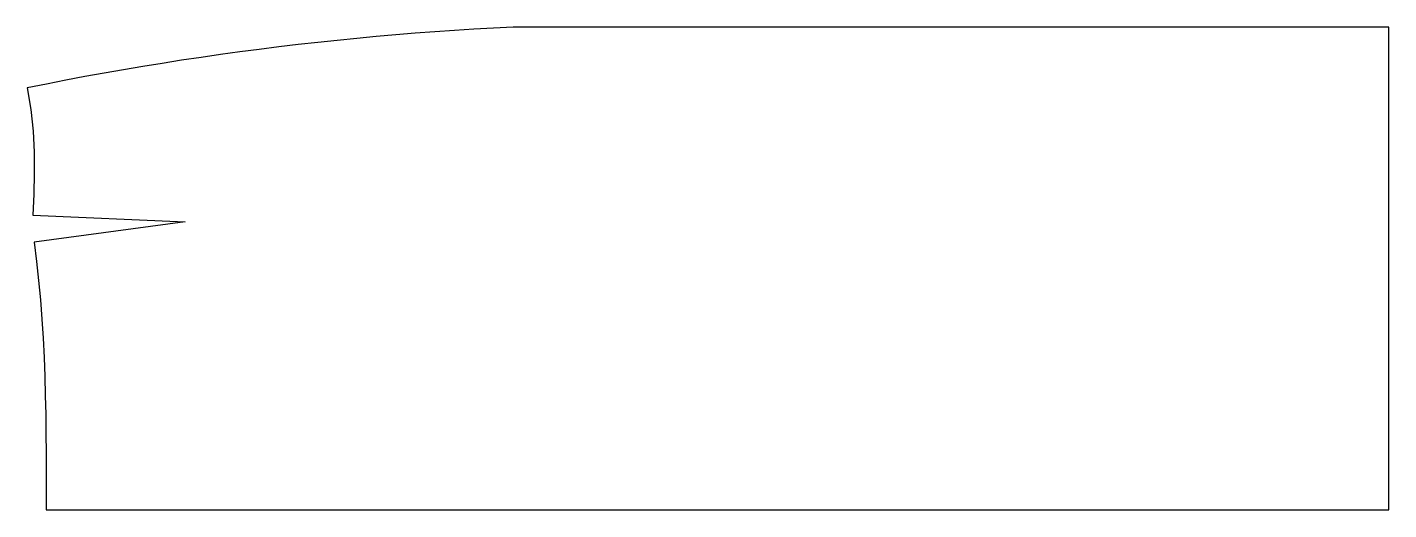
# Model space of a CAD drawing. Extents: x 0 to 71.7, y 0 to 25.5.
import ezdxf

# ---------------------------------------------------------------- set-up
doc = ezdxf.new("R2010")
doc.units = 0
doc.layers.add('1', color=7, linetype='CONTINUOUS')

msp = doc.modelspace()

# ---------------------------------------------------------------- linework, layer by layer
at = {"layer": '1', "color": 255}
for p, q in [((20.448, 25.138), (19.419, 25.054)), ((21.479, 25.215), (20.448, 25.138)), ((22.509, 25.286), (21.479, 25.215)), ((23.541, 25.351), (22.509, 25.286)), ((24.572, 25.409), (23.541, 25.351)), ((25.604, 25.46), (24.572, 25.409)), ((71.746, 25.46), (25.604, 25.46)), ((71.746, 0), (71.746, 25.46)), ((13.253, 24.419), (12.227, 24.29)), ((14.279, 24.541), (13.253, 24.419)), ((15.305, 24.656), (14.279, 24.541)), ((16.333, 24.765), (15.305, 24.656)), ((17.361, 24.868), (16.333, 24.765)), ((18.389, 24.964), (17.361, 24.868)), ((19.419, 25.054), (18.389, 24.964)), ((8.135, 23.714), (7.115, 23.554)), ((9.157, 23.868), (8.135, 23.714)), ((10.18, 24.015), (9.157, 23.868)), ((11.203, 24.156), (10.18, 24.015)), ((12.227, 24.29), (11.203, 24.156)), ((4.059, 23.036), (3.042, 22.851)), ((5.076, 23.215), (4.059, 23.036)), ((6.095, 23.388), (5.076, 23.215)), ((7.115, 23.554), (6.095, 23.388)), ((1.013, 22.462), (0, 22.258)), ((0, 22.258), (0.191, 21.112)), ((2.027, 22.66), (1.013, 22.462)), ((3.042, 22.851), (2.027, 22.66)), ((0.191, 21.112), (0.306, 19.98)), ((0.306, 19.98), (0.361, 18.861)), ((0.361, 18.861), (0.369, 17.752)), ((0.369, 17.752), (0.345, 16.649)), ((0.345, 16.649), (0.301, 15.55)), ((0.301, 15.55), (8.325, 15.198)), ((8.325, 15.198), (0.365, 14.128)), ((0.365, 14.128), (0.493, 13.107)), ((0.493, 13.107), (0.602, 12.09)), ((0.602, 12.09), (0.695, 11.074)), ((0.695, 11.074), (0.771, 10.061)), ((0.771, 10.061), (0.834, 9.05)), ((0.834, 9.05), (0.884, 8.04)), ((0.884, 8.04), (0.923, 7.032)), ((0.923, 7.032), (0.952, 6.025)), ((0.952, 6.025), (0.973, 5.019)), ((0.973, 5.019), (0.986, 4.014)), ((0.986, 4.014), (0.994, 3.01)), ((0.994, 3.01), (0.998, 2.006)), ((0.998, 2.006), (1, 1.003)), ((1, 1.003), (1, 0)), ((1, 0), (71.746, 0))]:
    msp.add_line(p, q, dxfattribs=at)

doc.saveas('drawing.dxf')
